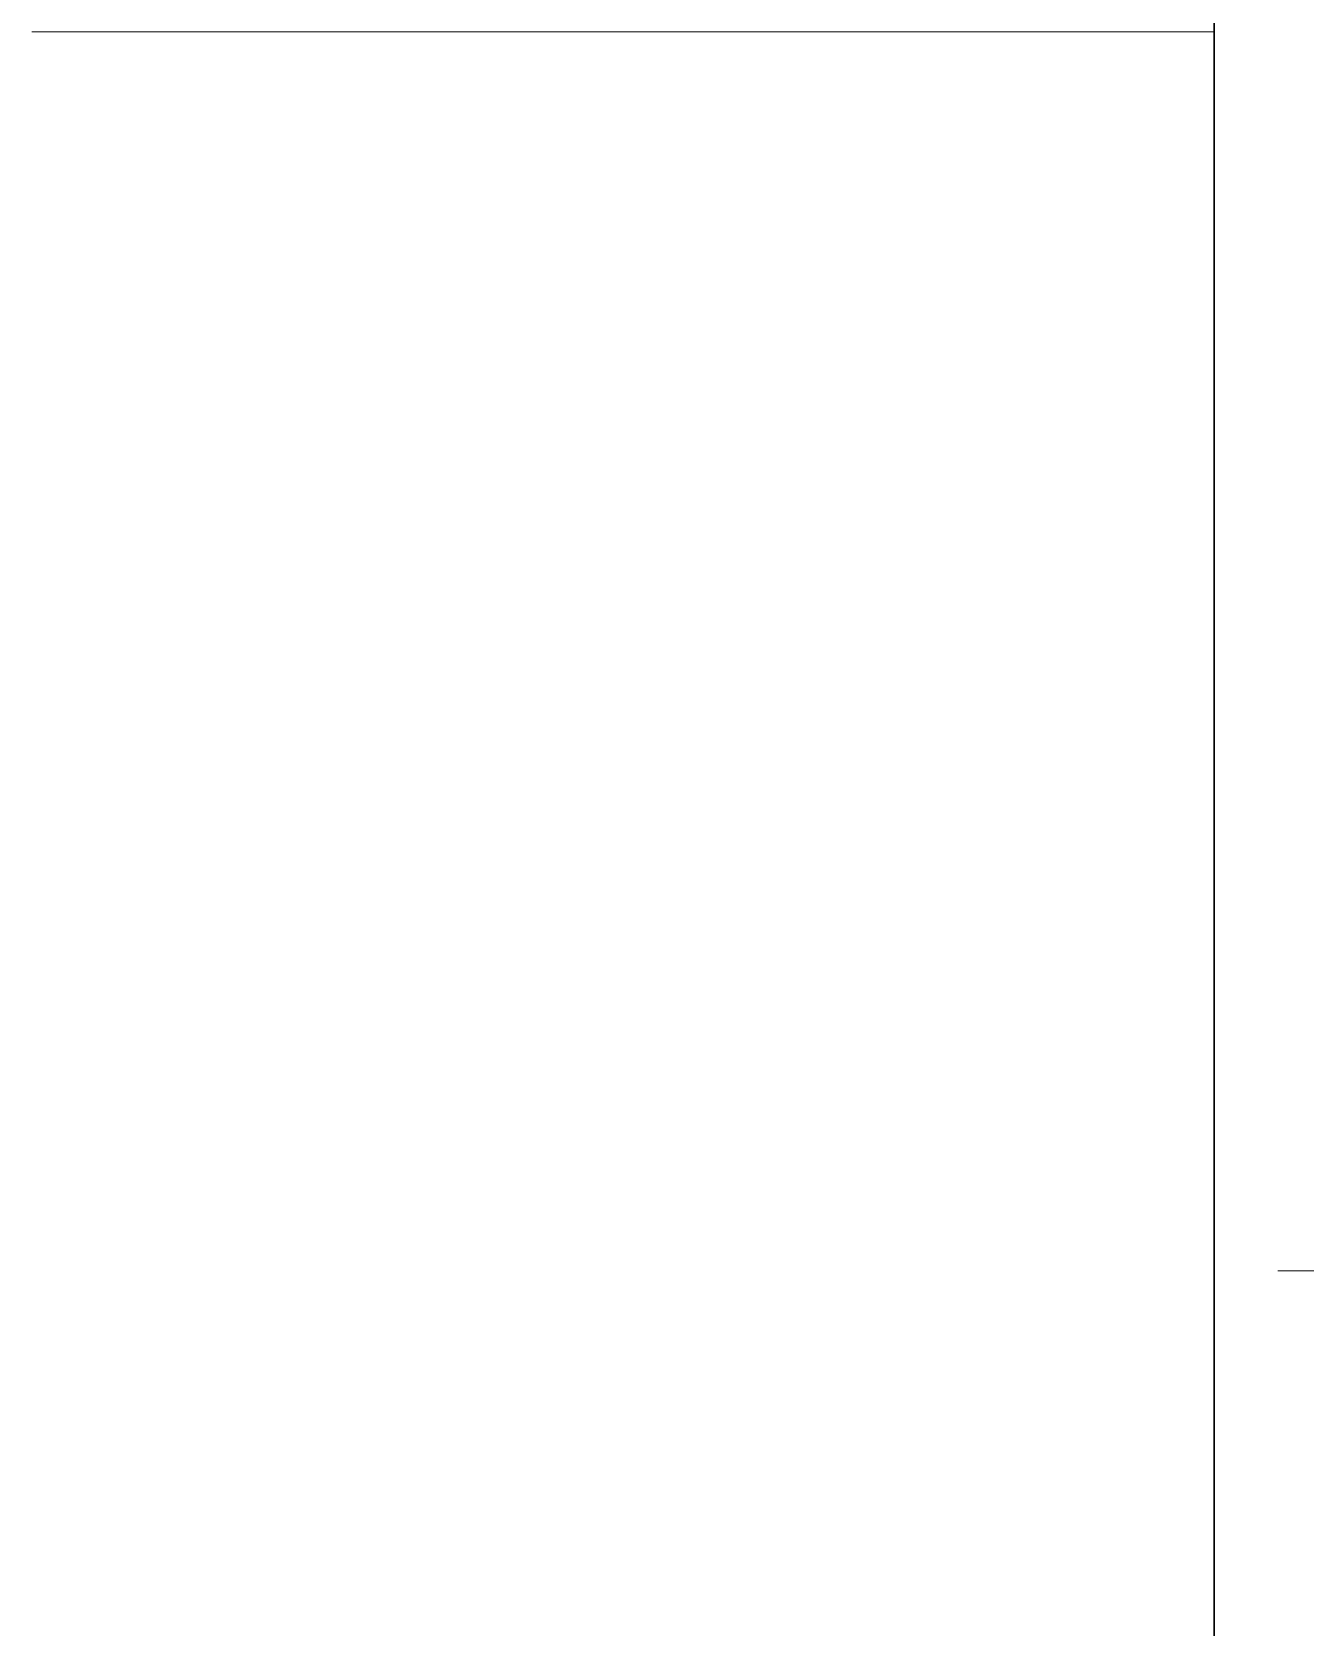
# Model space of a CAD drawing. Header units: inches. Extents: x 32 to 51.7, y 18.3 to 41.9.
# Drawn here: x 40.423 to 41.069, y 26.626 to 27.435 of the extents above; entities that cross this region are included whole.
import ezdxf

# ---------------------------------------------------------------- set-up
doc = ezdxf.new("R2010")
doc.units = ezdxf.units.IN
doc.header["$MEASUREMENT"] = 0
doc.linetypes.add('EJES½', pattern=[0.175, 0.1, -0.025, 0.025, -0.025])
for name, color, linetype, lineweight in [('4', 253, 'Continuous', 9), ('FURNITURE F 1 100', 253, 'Continuous', 13), ('WALL 1 100', 250, 'Continuous', 30)]:
    doc.layers.add(name, color=color, linetype=linetype, lineweight=lineweight)

# ---------------------------------------------------------------- blocks, each defined once
blk = doc.blocks.new('Puerta 100cm')
at = {"color": 8, "linetype": 'EJES½', "lineweight": 0}
for p, q in [((0.045, 1.105), (0.045, -0.125)), ((-0.08, 0.95), (0.17, 0.95)), ((-0.08, 0), (0.17, 0))]:
    blk.add_line(p, q, dxfattribs=at)
blk.add_lwpolyline([(0.065, -0.02), (0.025, -0.02), (0.025, 1), (0.065, 1)], close=True)
at = {"color": 8, "lineweight": 0, "const_width": 0.0125}
for points in [[(0.0125, 0.9125), (0.0125, 0.9875)], [(0.0775, 0.9125), (0.0775, 0.9875)]]:
    blk.add_lwpolyline(points, dxfattribs=at)
at = {"color": 8, "lineweight": 0}
blk.add_arc((0, 0), 1, 0, 86.27315, dxfattribs=at)
blk = doc.blocks.new('*U28')
at = {"rotation": 232.742051304329}
blk.add_blockref('Puerta 100cm', (0, 0), dxfattribs=at)

msp = doc.modelspace()

# ---------------------------------------------------------------- linework, layer by layer
at = {"layer": 'FURNITURE F 1 100'}
msp.add_line((41.02313, 27.43518), (40.42313, 27.43518), dxfattribs=at)
at = {"layer": 'WALL 1 100'}
msp.add_line((41.02314, 29.19586), (41.02313, 25.67087), dxfattribs=at)

# ---------------------------------------------------------------- block references
at = {"layer": '4', "xscale": -0.9885843725261628, "yscale": 0.9885843725261629, "zscale": 0.9885843725261629, "rotation": 52.74205130435832}
msp.add_blockref('*U28', (41.13455, 27.74586), dxfattribs=at)

doc.saveas('drawing.dxf')
